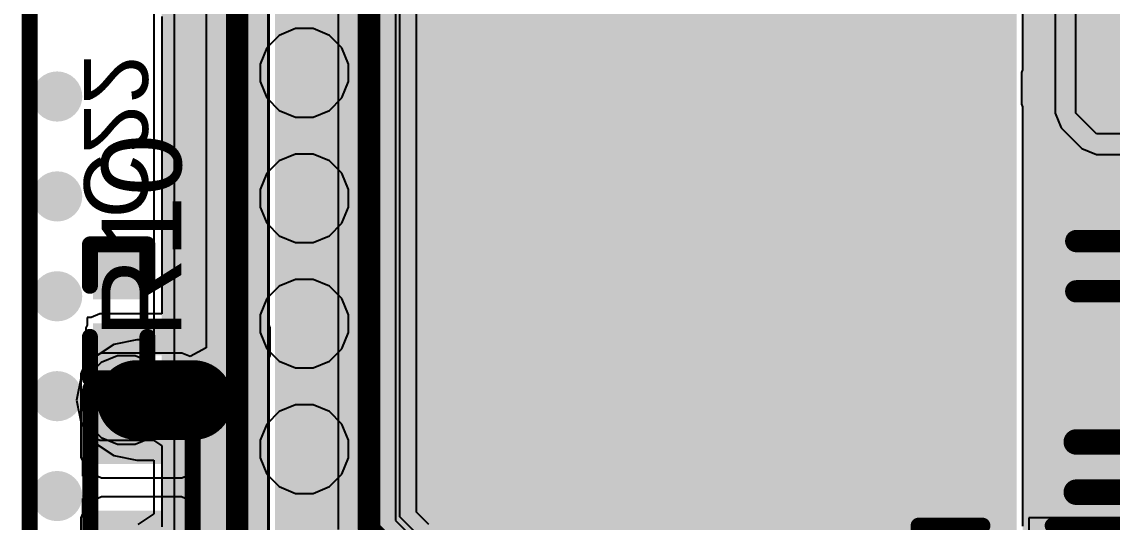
# Model space of a CAD drawing. Header units: millimetres. Extents: x -6 to 110, y 0 to 86.
# Drawn here: x -0.06 to 8.61, y 10.31 to 14.3 of the extents above; entities that cross this region are included whole.
import ezdxf

# ---------------------------------------------------------------- set-up
doc = ezdxf.new("R2010")
doc.units = ezdxf.units.MM
for name, color, linetype in [('BottomLayer', 5, 'Continuous'), ('BottomOverlay', 54, 'Continuous'), ('BottomPaste', 16, 'Continuous'), ('BottomSolder', 6, 'Continuous'), ('Mechanical2', 216, 'Continuous'), ('MidLayer1', 16, 'Continuous'), ('MidLayer2', 76, 'Continuous'), ('TopLayer', 1, 'Continuous'), ('TopOverlay', 2, 'Continuous'), ('TopPaste', 8, 'Continuous'), ('TopSolder', 216, 'Continuous'), ('ViaHoleLayer', 16, 'Continuous')]:
    doc.layers.add(name, color=color, linetype=linetype)
doc.styles.add('Arial', font='', dxfattribs={"height": 0.2})
doc.styles.get('Arial').set_extended_font_data('Arial')

# ---------------------------------------------------------------- blocks, each defined once
blk = doc.blocks.new('QFNWB_56__7_7__B_30')
at = {"layer": 'BottomLayer'}
for points in [[(-2.71, 3.1), (-2.71, 3.75), (-2.49, 3.75), (-2.49, 3.1)], [(-2.31, 3.1), (-2.31, 3.75), (-2.09, 3.75), (-2.09, 3.1)], [(-1.91, 3.1), (-1.91, 3.75), (-1.69, 3.75), (-1.69, 3.1)], [(-1.51, 3.1), (-1.51, 3.75), (-1.29, 3.75), (-1.29, 3.1)], [(-1.11, 3.1), (-1.11, 3.75), (-0.89, 3.75), (-0.89, 3.1)], [(-0.71, 3.1), (-0.71, 3.75), (-0.49, 3.75), (-0.49, 3.1)], [(-0.31, 3.1), (-0.31, 3.75), (-0.09, 3.75), (-0.09, 3.1)], [(0.09, 3.1), (0.09, 3.75), (0.31, 3.75), (0.31, 3.1)], [(0.49, 3.1), (0.49, 3.75), (0.71, 3.75), (0.71, 3.1)], [(0.89, 3.1), (0.89, 3.75), (1.11, 3.75), (1.11, 3.1)], [(1.29, 3.1), (1.29, 3.75), (1.51, 3.75), (1.51, 3.1)], [(1.69, 3.1), (1.69, 3.75), (1.91, 3.75), (1.91, 3.1)], [(2.09, 3.1), (2.09, 3.75), (2.31, 3.75), (2.31, 3.1)], [(2.49, 3.1), (2.49, 3.75), (2.71, 3.75), (2.71, 3.1)], [(2.85, 2.85), (2.85, -2.85), (-2.85, -2.85), (-2.85, 2.85)], [(-3.75, 2.71), (-3.1, 2.71), (-3.1, 2.49), (-3.75, 2.49)], [(3.1, 2.71), (3.75, 2.71), (3.75, 2.49), (3.1, 2.49)], [(-3.75, 2.31), (-3.1, 2.31), (-3.1, 2.09), (-3.75, 2.09)], [(3.1, 2.31), (3.75, 2.31), (3.75, 2.09), (3.1, 2.09)], [(-3.75, 1.91), (-3.1, 1.91), (-3.1, 1.69), (-3.75, 1.69)], [(3.1, 1.91), (3.75, 1.91), (3.75, 1.69), (3.1, 1.69)], [(-3.75, 1.51), (-3.1, 1.51), (-3.1, 1.29), (-3.75, 1.29)], [(3.1, 1.51), (3.75, 1.51), (3.75, 1.29), (3.1, 1.29)], [(-3.75, 1.11), (-3.1, 1.11), (-3.1, 0.89), (-3.75, 0.89)], [(3.1, 1.11), (3.75, 1.11), (3.75, 0.89), (3.1, 0.89)], [(-3.75, 0.71), (-3.1, 0.71), (-3.1, 0.49), (-3.75, 0.49)], [(3.1, 0.71), (3.75, 0.71), (3.75, 0.49), (3.1, 0.49)], [(-3.75, 0.31), (-3.1, 0.31), (-3.1, 0.09), (-3.75, 0.09)], [(3.1, 0.31), (3.75, 0.31), (3.75, 0.09), (3.1, 0.09)], [(-3.75, -0.09), (-3.1, -0.09), (-3.1, -0.31), (-3.75, -0.31)], [(3.1, -0.09), (3.75, -0.09), (3.75, -0.31), (3.1, -0.31)], [(-3.75, -0.49), (-3.1, -0.49), (-3.1, -0.71), (-3.75, -0.71)], [(3.1, -0.49), (3.75, -0.49), (3.75, -0.71), (3.1, -0.71)], [(-3.75, -0.89), (-3.1, -0.89), (-3.1, -1.11), (-3.75, -1.11)], [(3.1, -0.89), (3.75, -0.89), (3.75, -1.11), (3.1, -1.11)], [(-3.75, -1.29), (-3.1, -1.29), (-3.1, -1.51), (-3.75, -1.51)], [(3.1, -1.29), (3.75, -1.29), (3.75, -1.51), (3.1, -1.51)], [(-3.75, -1.69), (-3.1, -1.69), (-3.1, -1.91), (-3.75, -1.91)], [(3.1, -1.69), (3.75, -1.69), (3.75, -1.91), (3.1, -1.91)], [(-3.75, -2.09), (-3.1, -2.09), (-3.1, -2.31), (-3.75, -2.31)], [(3.1, -2.09), (3.75, -2.09), (3.75, -2.31), (3.1, -2.31)], [(-3.75, -2.49), (-3.1, -2.49), (-3.1, -2.71), (-3.75, -2.71)], [(3.1, -2.49), (3.75, -2.49), (3.75, -2.71), (3.1, -2.71)], [(-2.49, -3.1), (-2.49, -3.75), (-2.71, -3.75), (-2.71, -3.1)], [(-2.09, -3.1), (-2.09, -3.75), (-2.31, -3.75), (-2.31, -3.1)], [(-1.69, -3.1), (-1.69, -3.75), (-1.91, -3.75), (-1.91, -3.1)], [(-1.29, -3.1), (-1.29, -3.75), (-1.51, -3.75), (-1.51, -3.1)], [(-0.89, -3.1), (-0.89, -3.75), (-1.11, -3.75), (-1.11, -3.1)], [(-0.49, -3.1), (-0.49, -3.75), (-0.71, -3.75), (-0.71, -3.1)], [(-0.09, -3.1), (-0.09, -3.75), (-0.31, -3.75), (-0.31, -3.1)], [(0.31, -3.1), (0.31, -3.75), (0.09, -3.75), (0.09, -3.1)], [(0.71, -3.1), (0.71, -3.75), (0.49, -3.75), (0.49, -3.1)], [(1.11, -3.1), (1.11, -3.75), (0.89, -3.75), (0.89, -3.1)], [(1.51, -3.1), (1.51, -3.75), (1.29, -3.75), (1.29, -3.1)], [(1.91, -3.1), (1.91, -3.75), (1.69, -3.75), (1.69, -3.1)], [(2.31, -3.1), (2.31, -3.75), (2.09, -3.75), (2.09, -3.1)], [(2.71, -3.1), (2.71, -3.75), (2.49, -3.75), (2.49, -3.1)]]:
    blk.add_hatch(color=5, dxfattribs=at).paths.add_polyline_path(points)
at = {"layer": 'BottomPaste'}
for points in [[(-2.71, 3.1), (-2.71, 3.75), (-2.49, 3.75), (-2.49, 3.1)], [(-2.31, 3.1), (-2.31, 3.75), (-2.09, 3.75), (-2.09, 3.1)], [(-1.91, 3.1), (-1.91, 3.75), (-1.69, 3.75), (-1.69, 3.1)], [(-1.51, 3.1), (-1.51, 3.75), (-1.29, 3.75), (-1.29, 3.1)], [(-1.11, 3.1), (-1.11, 3.75), (-0.89, 3.75), (-0.89, 3.1)], [(-0.71, 3.1), (-0.71, 3.75), (-0.49, 3.75), (-0.49, 3.1)], [(-0.31, 3.1), (-0.31, 3.75), (-0.09, 3.75), (-0.09, 3.1)], [(0.09, 3.1), (0.09, 3.75), (0.31, 3.75), (0.31, 3.1)], [(0.49, 3.1), (0.49, 3.75), (0.71, 3.75), (0.71, 3.1)], [(0.89, 3.1), (0.89, 3.75), (1.11, 3.75), (1.11, 3.1)], [(1.29, 3.1), (1.29, 3.75), (1.51, 3.75), (1.51, 3.1)], [(1.69, 3.1), (1.69, 3.75), (1.91, 3.75), (1.91, 3.1)], [(2.09, 3.1), (2.09, 3.75), (2.31, 3.75), (2.31, 3.1)], [(2.49, 3.1), (2.49, 3.75), (2.71, 3.75), (2.71, 3.1)], [(2.85, 2.85), (2.85, -2.85), (-2.85, -2.85), (-2.85, 2.85)], [(-3.75, 2.71), (-3.1, 2.71), (-3.1, 2.49), (-3.75, 2.49)], [(3.1, 2.71), (3.75, 2.71), (3.75, 2.49), (3.1, 2.49)], [(-3.75, 2.31), (-3.1, 2.31), (-3.1, 2.09), (-3.75, 2.09)], [(3.1, 2.31), (3.75, 2.31), (3.75, 2.09), (3.1, 2.09)], [(-3.75, 1.91), (-3.1, 1.91), (-3.1, 1.69), (-3.75, 1.69)], [(3.1, 1.91), (3.75, 1.91), (3.75, 1.69), (3.1, 1.69)], [(-3.75, 1.51), (-3.1, 1.51), (-3.1, 1.29), (-3.75, 1.29)], [(3.1, 1.51), (3.75, 1.51), (3.75, 1.29), (3.1, 1.29)], [(-3.75, 1.11), (-3.1, 1.11), (-3.1, 0.89), (-3.75, 0.89)], [(3.1, 1.11), (3.75, 1.11), (3.75, 0.89), (3.1, 0.89)], [(-3.75, 0.71), (-3.1, 0.71), (-3.1, 0.49), (-3.75, 0.49)], [(3.1, 0.71), (3.75, 0.71), (3.75, 0.49), (3.1, 0.49)], [(-3.75, 0.31), (-3.1, 0.31), (-3.1, 0.09), (-3.75, 0.09)], [(3.1, 0.31), (3.75, 0.31), (3.75, 0.09), (3.1, 0.09)], [(-3.75, -0.09), (-3.1, -0.09), (-3.1, -0.31), (-3.75, -0.31)], [(3.1, -0.09), (3.75, -0.09), (3.75, -0.31), (3.1, -0.31)], [(-3.75, -0.49), (-3.1, -0.49), (-3.1, -0.71), (-3.75, -0.71)], [(3.1, -0.49), (3.75, -0.49), (3.75, -0.71), (3.1, -0.71)], [(-3.75, -0.89), (-3.1, -0.89), (-3.1, -1.11), (-3.75, -1.11)], [(3.1, -0.89), (3.75, -0.89), (3.75, -1.11), (3.1, -1.11)], [(-3.75, -1.29), (-3.1, -1.29), (-3.1, -1.51), (-3.75, -1.51)], [(3.1, -1.29), (3.75, -1.29), (3.75, -1.51), (3.1, -1.51)], [(-3.75, -1.69), (-3.1, -1.69), (-3.1, -1.91), (-3.75, -1.91)], [(3.1, -1.69), (3.75, -1.69), (3.75, -1.91), (3.1, -1.91)], [(-3.75, -2.09), (-3.1, -2.09), (-3.1, -2.31), (-3.75, -2.31)], [(3.1, -2.09), (3.75, -2.09), (3.75, -2.31), (3.1, -2.31)], [(-3.75, -2.49), (-3.1, -2.49), (-3.1, -2.71), (-3.75, -2.71)], [(3.1, -2.49), (3.75, -2.49), (3.75, -2.71), (3.1, -2.71)], [(-2.49, -3.1), (-2.49, -3.75), (-2.71, -3.75), (-2.71, -3.1)], [(-2.09, -3.1), (-2.09, -3.75), (-2.31, -3.75), (-2.31, -3.1)], [(-1.69, -3.1), (-1.69, -3.75), (-1.91, -3.75), (-1.91, -3.1)], [(-1.29, -3.1), (-1.29, -3.75), (-1.51, -3.75), (-1.51, -3.1)], [(-0.89, -3.1), (-0.89, -3.75), (-1.11, -3.75), (-1.11, -3.1)], [(-0.49, -3.1), (-0.49, -3.75), (-0.71, -3.75), (-0.71, -3.1)], [(-0.09, -3.1), (-0.09, -3.75), (-0.31, -3.75), (-0.31, -3.1)], [(0.31, -3.1), (0.31, -3.75), (0.09, -3.75), (0.09, -3.1)], [(0.71, -3.1), (0.71, -3.75), (0.49, -3.75), (0.49, -3.1)], [(1.11, -3.1), (1.11, -3.75), (0.89, -3.75), (0.89, -3.1)], [(1.51, -3.1), (1.51, -3.75), (1.29, -3.75), (1.29, -3.1)], [(1.91, -3.1), (1.91, -3.75), (1.69, -3.75), (1.69, -3.1)], [(2.31, -3.1), (2.31, -3.75), (2.09, -3.75), (2.09, -3.1)], [(2.71, -3.1), (2.71, -3.75), (2.49, -3.75), (2.49, -3.1)]]:
    blk.add_hatch(color=16, dxfattribs=at).paths.add_polyline_path(points)
at = {"layer": 'BottomSolder'}
for points in [[(-2.8116, 2.9984), (-2.8116, 3.8516), (-2.3884, 3.8516), (-2.3884, 2.9984)], [(-2.4116, 2.9984), (-2.4116, 3.8516), (-1.9884, 3.8516), (-1.9884, 2.9984)], [(-2.0116, 2.9984), (-2.0116, 3.8516), (-1.5884, 3.8516), (-1.5884, 2.9984)], [(-1.6116, 2.9984), (-1.6116, 3.8516), (-1.1884, 3.8516), (-1.1884, 2.9984)], [(-1.2116, 2.9984), (-1.2116, 3.8516), (-0.7884, 3.8516), (-0.7884, 2.9984)], [(-0.8116, 2.9984), (-0.8116, 3.8516), (-0.3884, 3.8516), (-0.3884, 2.9984)], [(-0.4116, 2.9984), (-0.4116, 3.8516), (0.0116, 3.8516), (0.0116, 2.9984)], [(-0.0116, 2.9984), (-0.0116, 3.8516), (0.4116, 3.8516), (0.4116, 2.9984)], [(0.3884, 2.9984), (0.3884, 3.8516), (0.8116, 3.8516), (0.8116, 2.9984)], [(0.7884, 2.9984), (0.7884, 3.8516), (1.2116, 3.8516), (1.2116, 2.9984)], [(1.1884, 2.9984), (1.1884, 3.8516), (1.6116, 3.8516), (1.6116, 2.9984)], [(1.5884, 2.9984), (1.5884, 3.8516), (2.0116, 3.8516), (2.0116, 2.9984)], [(1.9884, 2.9984), (1.9884, 3.8516), (2.4116, 3.8516), (2.4116, 2.9984)], [(2.3884, 2.9984), (2.3884, 3.8516), (2.8116, 3.8516), (2.8116, 2.9984)], [(2.9516, 2.9516), (2.9516, -2.9516), (-2.9516, -2.9516), (-2.9516, 2.9516)], [(-3.8516, 2.8116), (-2.9984, 2.8116), (-2.9984, 2.3884), (-3.8516, 2.3884)], [(2.9984, 2.8116), (3.8516, 2.8116), (3.8516, 2.3884), (2.9984, 2.3884)], [(-3.8516, 2.4116), (-2.9984, 2.4116), (-2.9984, 1.9884), (-3.8516, 1.9884)], [(2.9984, 2.4116), (3.8516, 2.4116), (3.8516, 1.9884), (2.9984, 1.9884)], [(-3.8516, 2.0116), (-2.9984, 2.0116), (-2.9984, 1.5884), (-3.8516, 1.5884)], [(2.9984, 2.0116), (3.8516, 2.0116), (3.8516, 1.5884), (2.9984, 1.5884)], [(-3.8516, 1.6116), (-2.9984, 1.6116), (-2.9984, 1.1884), (-3.8516, 1.1884)], [(2.9984, 1.6116), (3.8516, 1.6116), (3.8516, 1.1884), (2.9984, 1.1884)], [(-3.8516, 1.2116), (-2.9984, 1.2116), (-2.9984, 0.7884), (-3.8516, 0.7884)], [(2.9984, 1.2116), (3.8516, 1.2116), (3.8516, 0.7884), (2.9984, 0.7884)], [(-3.8516, 0.8116), (-2.9984, 0.8116), (-2.9984, 0.3884), (-3.8516, 0.3884)], [(2.9984, 0.8116), (3.8516, 0.8116), (3.8516, 0.3884), (2.9984, 0.3884)], [(-3.8516, 0.4116), (-2.9984, 0.4116), (-2.9984, -0.0116), (-3.8516, -0.0116)], [(2.9984, 0.4116), (3.8516, 0.4116), (3.8516, -0.0116), (2.9984, -0.0116)], [(-3.8516, 0.0116), (-2.9984, 0.0116), (-2.9984, -0.4116), (-3.8516, -0.4116)], [(2.9984, 0.0116), (3.8516, 0.0116), (3.8516, -0.4116), (2.9984, -0.4116)], [(-3.8516, -0.3884), (-2.9984, -0.3884), (-2.9984, -0.8116), (-3.8516, -0.8116)], [(2.9984, -0.3884), (3.8516, -0.3884), (3.8516, -0.8116), (2.9984, -0.8116)], [(-3.8516, -0.7884), (-2.9984, -0.7884), (-2.9984, -1.2116), (-3.8516, -1.2116)], [(2.9984, -0.7884), (3.8516, -0.7884), (3.8516, -1.2116), (2.9984, -1.2116)], [(-3.8516, -1.1884), (-2.9984, -1.1884), (-2.9984, -1.6116), (-3.8516, -1.6116)], [(2.9984, -1.1884), (3.8516, -1.1884), (3.8516, -1.6116), (2.9984, -1.6116)], [(-3.8516, -1.5884), (-2.9984, -1.5884), (-2.9984, -2.0116), (-3.8516, -2.0116)], [(2.9984, -1.5884), (3.8516, -1.5884), (3.8516, -2.0116), (2.9984, -2.0116)], [(-3.8516, -1.9884), (-2.9984, -1.9884), (-2.9984, -2.4116), (-3.8516, -2.4116)], [(2.9984, -1.9884), (3.8516, -1.9884), (3.8516, -2.4116), (2.9984, -2.4116)], [(-3.8516, -2.3884), (-2.9984, -2.3884), (-2.9984, -2.8116), (-3.8516, -2.8116)], [(2.9984, -2.3884), (3.8516, -2.3884), (3.8516, -2.8116), (2.9984, -2.8116)], [(-2.3884, -2.9984), (-2.3884, -3.8516), (-2.8116, -3.8516), (-2.8116, -2.9984)], [(-1.9884, -2.9984), (-1.9884, -3.8516), (-2.4116, -3.8516), (-2.4116, -2.9984)], [(-1.5884, -2.9984), (-1.5884, -3.8516), (-2.0116, -3.8516), (-2.0116, -2.9984)], [(-1.1884, -2.9984), (-1.1884, -3.8516), (-1.6116, -3.8516), (-1.6116, -2.9984)], [(-0.7884, -2.9984), (-0.7884, -3.8516), (-1.2116, -3.8516), (-1.2116, -2.9984)], [(-0.3884, -2.9984), (-0.3884, -3.8516), (-0.8116, -3.8516), (-0.8116, -2.9984)], [(0.0116, -2.9984), (0.0116, -3.8516), (-0.4116, -3.8516), (-0.4116, -2.9984)], [(0.4116, -2.9984), (0.4116, -3.8516), (-0.0116, -3.8516), (-0.0116, -2.9984)], [(0.8116, -2.9984), (0.8116, -3.8516), (0.3884, -3.8516), (0.3884, -2.9984)], [(1.2116, -2.9984), (1.2116, -3.8516), (0.7884, -3.8516), (0.7884, -2.9984)], [(1.6116, -2.9984), (1.6116, -3.8516), (1.1884, -3.8516), (1.1884, -2.9984)], [(2.0116, -2.9984), (2.0116, -3.8516), (1.5884, -3.8516), (1.5884, -2.9984)], [(2.4116, -2.9984), (2.4116, -3.8516), (1.9884, -3.8516), (1.9884, -2.9984)], [(2.8116, -2.9984), (2.8116, -3.8516), (2.3884, -3.8516), (2.3884, -2.9984)]]:
    blk.add_hatch(color=6, dxfattribs=at).paths.add_polyline_path(points)
at = {"layer": 'BottomOverlay', "const_width": 0.127}
for points in [[(-3.556, 3.556), (-3.556, 2.9464)], [(-3.556, 3.556), (-2.921, 3.556)], [(2.921, 3.556), (3.556, 3.556)], [(3.556, 3.556), (3.556, 2.9464)], [(-3.556, -2.9464), (-3.556, -3.556)], [(3.556, -2.9464), (3.556, -3.556)], [(-3.556, -3.556), (-2.921, -3.556)], [(2.921, -3.556), (3.556, -3.556)]]:
    blk.add_lwpolyline(points, dxfattribs=at)
at = {"layer": 'BottomOverlay', "const_width": 0.0635}
for points in [[(-3.5877, 3.556, 1), (-3.5242, 3.556, 1)], [(-3.5877, 3.556, 1), (-3.5242, 3.556, 1)], [(-2.9527, 3.556, 1), (-2.8893, 3.556, 1)], [(2.8893, 3.556, 1), (2.9527, 3.556, 1)], [(3.5242, 3.556, 1), (3.5877, 3.556, 1)], [(3.5242, 3.556, 1), (3.5877, 3.556, 1)], [(-3.5877, 2.9464, 1), (-3.5242, 2.9464, 1)], [(3.5242, 2.9464, 1), (3.5877, 2.9464, 1)], [(-3.5877, -2.9464, 1), (-3.5242, -2.9464, 1)], [(3.5242, -2.9464, 1), (3.5877, -2.9464, 1)], [(-3.5877, -3.556, 1), (-3.5242, -3.556, 1)], [(-3.5877, -3.556, 1), (-3.5242, -3.556, 1)], [(-2.9527, -3.556, 1), (-2.8893, -3.556, 1)], [(2.8893, -3.556, 1), (2.9527, -3.556, 1)], [(3.5242, -3.556, 1), (3.5877, -3.556, 1)], [(3.5242, -3.556, 1), (3.5877, -3.556, 1)]]:
    blk.add_lwpolyline(points, format="xyb", close=True, dxfattribs=at)
blk = doc.blocks.new('C___0402_33')
at = {"layer": 'TopLayer'}
for points in [[(-0.6985, -0.3175), (-0.6985, 0.3175), (-0.2413, 0.3175), (-0.2413, -0.3175)], [(0.2413, -0.3175), (0.2413, 0.3175), (0.6985, 0.3175), (0.6985, -0.3175)]]:
    blk.add_hatch(color=1, dxfattribs=at).paths.add_polyline_path(points)
at = {"layer": 'TopPaste'}
for points in [[(-0.6985, -0.3175), (-0.6985, 0.3175), (-0.2413, 0.3175), (-0.2413, -0.3175)], [(0.2413, -0.3175), (0.2413, 0.3175), (0.6985, 0.3175), (0.6985, -0.3175)]]:
    blk.add_hatch(color=8, dxfattribs=at).paths.add_polyline_path(points)
at = {"layer": 'TopSolder'}
for points in [[(-0.7585, -0.3775), (-0.7585, 0.3775), (-0.1813, 0.3775), (-0.1813, -0.3775)], [(0.1813, -0.3775), (0.1813, 0.3775), (0.7585, 0.3775), (0.7585, -0.3775)]]:
    blk.add_hatch(color=216, dxfattribs=at).paths.add_polyline_path(points)
at = {"layer": 'TopOverlay', "const_width": 0.127}
for points in [[(-0.7874, -0.4064), (-0.7874, 0.4064)], [(-0.7874, 0.4064), (-0.2794, 0.4064)], [(0.2794, 0.4064), (0.7874, 0.4064)], [(0.7874, -0.4064), (0.7874, 0.4064)], [(-0.7874, -0.4064), (-0.2794, -0.4064)], [(0.2794, -0.4064), (0.7874, -0.4064)]]:
    blk.add_lwpolyline(points, dxfattribs=at)
at = {"layer": 'TopOverlay', "const_width": 0.0635}
for points in [[(-0.8191, 0.4064, 1), (-0.7556, 0.4064, 1)], [(-0.8191, 0.4064, 1), (-0.7556, 0.4064, 1)], [(-0.3111, 0.4064, 1), (-0.2477, 0.4064, 1)], [(0.2477, 0.4064, 1), (0.3111, 0.4064, 1)], [(0.7556, 0.4064, 1), (0.8191, 0.4064, 1)], [(0.7556, 0.4064, 1), (0.8191, 0.4064, 1)], [(-0.8191, -0.4064, 1), (-0.7556, -0.4064, 1)], [(-0.8191, -0.4064, 1), (-0.7556, -0.4064, 1)], [(-0.3111, -0.4064, 1), (-0.2477, -0.4064, 1)], [(0.2477, -0.4064, 1), (0.3111, -0.4064, 1)], [(0.7556, -0.4064, 1), (0.8191, -0.4064, 1)], [(0.7556, -0.4064, 1), (0.8191, -0.4064, 1)]]:
    blk.add_lwpolyline(points, format="xyb", close=True, dxfattribs=at)
blk = doc.blocks.new('R___0402_46')
at = {"layer": 'TopLayer'}
for points in [[(-0.6985, -0.3175), (-0.6985, 0.3175), (-0.2413, 0.3175), (-0.2413, -0.3175)], [(0.2413, -0.3175), (0.2413, 0.3175), (0.6985, 0.3175), (0.6985, -0.3175)]]:
    blk.add_hatch(color=1, dxfattribs=at).paths.add_polyline_path(points)
at = {"layer": 'TopPaste'}
for points in [[(-0.6985, -0.3175), (-0.6985, 0.3175), (-0.2413, 0.3175), (-0.2413, -0.3175)], [(0.2413, -0.3175), (0.2413, 0.3175), (0.6985, 0.3175), (0.6985, -0.3175)]]:
    blk.add_hatch(color=8, dxfattribs=at).paths.add_polyline_path(points)
at = {"layer": 'TopSolder'}
for points in [[(-0.7535, -0.3725), (-0.7535, 0.3725), (-0.1863, 0.3725), (-0.1863, -0.3725)], [(0.1863, -0.3725), (0.1863, 0.3725), (0.7535, 0.3725), (0.7535, -0.3725)]]:
    blk.add_hatch(color=216, dxfattribs=at).paths.add_polyline_path(points)
at = {"layer": 'TopOverlay'}
for points, const_width in [([(0.7874, 0.4064), (-0.7874, 0.4064)], 0.127), ([(-0.7874, -0.4064), (-0.7874, 0.4064)], 0.127), ([(0.7874, -0.4064), (0.7874, 0.4064)], 0.127), ([(0.7874, -0.4064), (-0.7874, -0.4064)], 0.127), ([(0.8128, -0.4318), (-0.8128, -0.4318)], 0.00323)]:
    blk.add_lwpolyline(points, dxfattribs=dict(at, const_width=const_width))
for points, const_width in [([(-0.8191, 0.4064, 1), (-0.7556, 0.4064, 1)], 0.0635), ([(-0.8191, 0.4064, 1), (-0.7556, 0.4064, 1)], 0.0635), ([(0.7556, 0.4064, 1), (0.8191, 0.4064, 1)], 0.0635), ([(0.7556, 0.4064, 1), (0.8191, 0.4064, 1)], 0.0635), ([(-0.8191, -0.4064, 1), (-0.7556, -0.4064, 1)], 0.0635), ([(-0.8191, -0.4064, 1), (-0.7556, -0.4064, 1)], 0.0635), ([(0.7556, -0.4064, 1), (0.8191, -0.4064, 1)], 0.0635), ([(0.7556, -0.4064, 1), (0.8191, -0.4064, 1)], 0.0635), ([(-0.8136, -0.4318, 1), (-0.812, -0.4318, 1)], 0.00161), ([(0.812, -0.4318, 1), (0.8136, -0.4318, 1)], 0.00161)]:
    blk.add_lwpolyline(points, format="xyb", close=True, dxfattribs=dict(at, const_width=const_width))
blk = doc.blocks.new('CAP_0201_B_61')
at = {"layer": 'BottomLayer'}
for points in [[(-0.45, 0.15), (-0.15, 0.15), (-0.15, -0.15), (-0.45, -0.15)], [(0.15, 0.15), (0.45, 0.15), (0.45, -0.15), (0.15, -0.15)]]:
    blk.add_hatch(color=5, dxfattribs=at).paths.add_polyline_path(points)
at = {"layer": 'BottomPaste'}
for points in [[(-0.45, 0.15), (-0.15, 0.15), (-0.15, -0.15), (-0.45, -0.15)], [(0.15, 0.15), (0.45, 0.15), (0.45, -0.15), (0.15, -0.15)]]:
    blk.add_hatch(color=16, dxfattribs=at).paths.add_polyline_path(points)
at = {"layer": 'BottomSolder'}
for points in [[(-0.505, 0.205), (-0.095, 0.205), (-0.095, -0.205), (-0.505, -0.205)], [(0.095, 0.205), (0.505, 0.205), (0.505, -0.205), (0.095, -0.205)]]:
    blk.add_hatch(color=6, dxfattribs=at).paths.add_polyline_path(points)
at = {"layer": 'BottomOverlay', "const_width": 0.127}
for points in [[(-0.2032, 0.2286), (-0.5334, 0.2286)], [(-0.5334, -0.2286), (-0.5334, 0.2286)], [(0.5334, 0.2286), (0.2032, 0.2286)], [(0.5334, -0.2286), (0.5334, 0.2286)], [(-0.2032, -0.2286), (-0.5334, -0.2286)], [(0.5334, -0.2286), (0.2032, -0.2286)]]:
    blk.add_lwpolyline(points, dxfattribs=at)
at = {"layer": 'BottomOverlay', "const_width": 0.0635}
for points in [[(-0.5651, 0.2286, 1), (-0.5016, 0.2286, 1)], [(-0.5651, 0.2286, 1), (-0.5016, 0.2286, 1)], [(-0.2349, 0.2286, 1), (-0.1714, 0.2286, 1)], [(0.1714, 0.2286, 1), (0.2349, 0.2286, 1)], [(0.5016, 0.2286, 1), (0.5651, 0.2286, 1)], [(0.5016, 0.2286, 1), (0.5651, 0.2286, 1)], [(-0.5651, -0.2286, 1), (-0.5016, -0.2286, 1)], [(-0.5651, -0.2286, 1), (-0.5016, -0.2286, 1)], [(-0.2349, -0.2286, 1), (-0.1714, -0.2286, 1)], [(0.1714, -0.2286, 1), (0.2349, -0.2286, 1)], [(0.5016, -0.2286, 1), (0.5651, -0.2286, 1)], [(0.5016, -0.2286, 1), (0.5651, -0.2286, 1)]]:
    blk.add_lwpolyline(points, format="xyb", close=True, dxfattribs=at)

msp = doc.modelspace()

# ---------------------------------------------------------------- hatches: boundary and pattern name
at = {"layer": 'BottomLayer'}
h = msp.add_hatch(color=5, dxfattribs=at)
edge = h.paths.add_edge_path()
edge.add_arc((2.1844, 13.8938), 0.2, 0, 360)
h = msp.add_hatch(color=5, dxfattribs=at)
edge = h.paths.add_edge_path()
edge.add_arc((3.422, 13.8938), 0.2, 0, 360)
h = msp.add_hatch(color=5, dxfattribs=at)
edge = h.paths.add_edge_path()
edge.add_arc((4.4312, 13.8938), 0.2, 0, 360)
h = msp.add_hatch(color=5, dxfattribs=at)
edge = h.paths.add_edge_path()
edge.add_arc((5.4404, 13.8938), 0.2, 0, 360)
h = msp.add_hatch(color=5, dxfattribs=at)
edge = h.paths.add_edge_path()
edge.add_arc((6.4496, 13.8938), 0.2, 0, 360)
h = msp.add_hatch(color=5, dxfattribs=at)
edge = h.paths.add_edge_path()
edge.add_arc((0.2177, 13.7052), 0.2, 0, 360)
for points in [[(8.0022, 13.6436), (8.8732, 13.6436), (8.8732, 13.8976), (8.0022, 13.8976)], [(0.5572, 11.0772), (0.9857, 11.0772), (0.9857, 11.8636), (0.5572, 11.8636)], [(0.5572, 11.6436), (1.8022, 11.6436), (1.8022, 11.8636), (0.5572, 11.8636)]]:
    msp.add_hatch(color=5, dxfattribs=at).paths.add_polyline_path(points)
h = msp.add_hatch(color=5, dxfattribs=at)
edge = h.paths.add_edge_path()
edge.add_arc((0.2177, 12.9095), 0.2, 0, 360)
h = msp.add_hatch(color=5, dxfattribs=at)
edge = h.paths.add_edge_path()
edge.add_arc((2.1844, 12.8947), 0.2, 0, 360)
h = msp.add_hatch(color=5, dxfattribs=at)
edge = h.paths.add_edge_path()
edge.add_arc((3.422, 12.8947), 0.2, 0, 360)
h = msp.add_hatch(color=5, dxfattribs=at)
edge = h.paths.add_edge_path()
edge.add_arc((4.4312, 12.8947), 0.2, 0, 360)
h = msp.add_hatch(color=5, dxfattribs=at)
edge = h.paths.add_edge_path()
edge.add_arc((5.4404, 12.8947), 0.2, 0, 360)
h = msp.add_hatch(color=5, dxfattribs=at)
edge = h.paths.add_edge_path()
edge.add_arc((6.4496, 12.8947), 0.2, 0, 360)
h = msp.add_hatch(color=5, dxfattribs=at)
edge = h.paths.add_edge_path()
edge.add_arc((0.2177, 12.1139), 0.2, 0, 360)
h = msp.add_hatch(color=5, dxfattribs=at)
edge = h.paths.add_edge_path()
edge.add_arc((2.1844, 11.8957), 0.2, 0, 360)
h = msp.add_hatch(color=5, dxfattribs=at)
edge = h.paths.add_edge_path()
edge.add_arc((3.422, 11.8957), 0.2, 0, 360)
h = msp.add_hatch(color=5, dxfattribs=at)
edge = h.paths.add_edge_path()
edge.add_arc((4.4312, 11.8957), 0.2, 0, 360)
h = msp.add_hatch(color=5, dxfattribs=at)
edge = h.paths.add_edge_path()
edge.add_arc((5.4404, 11.8957), 0.2, 0, 360)
h = msp.add_hatch(color=5, dxfattribs=at)
edge = h.paths.add_edge_path()
edge.add_arc((6.4496, 11.8957), 0.2, 0, 360)
h = msp.add_hatch(color=5, dxfattribs=at)
edge = h.paths.add_edge_path()
edge.add_arc((0.2177, 11.3183), 0.2, 0, 360)
h = msp.add_hatch(color=5, dxfattribs=at)
edge = h.paths.add_edge_path()
edge.add_arc((0.7687, 11.2872), 0.2, 0, 360)
h = msp.add_hatch(color=5, dxfattribs=at)
edge = h.paths.add_edge_path()
edge.add_arc((2.1844, 10.8966), 0.2, 0, 360)
h = msp.add_hatch(color=5, dxfattribs=at)
edge = h.paths.add_edge_path()
edge.add_arc((3.422, 10.8966), 0.2, 0, 360)
h = msp.add_hatch(color=5, dxfattribs=at)
edge = h.paths.add_edge_path()
edge.add_arc((4.4312, 10.8966), 0.2, 0, 360)
h = msp.add_hatch(color=5, dxfattribs=at)
edge = h.paths.add_edge_path()
edge.add_arc((5.4404, 10.8966), 0.2, 0, 360)
h = msp.add_hatch(color=5, dxfattribs=at)
edge = h.paths.add_edge_path()
edge.add_arc((6.4496, 10.8966), 0.2, 0, 360)
h = msp.add_hatch(color=5, dxfattribs=at)
edge = h.paths.add_edge_path()
edge.add_arc((0.2177, 10.5227), 0.2, 0, 360)
at = {"layer": 'MidLayer1'}
h = msp.add_hatch(color=16, dxfattribs=at)
edge = h.paths.add_edge_path()
edge.add_arc((2.1844, 13.8938), 0.2, 0, 360)
h = msp.add_hatch(color=16, dxfattribs=at)
edge = h.paths.add_edge_path()
edge.add_arc((3.422, 13.8938), 0.2, 0, 360)
h = msp.add_hatch(color=16, dxfattribs=at)
edge = h.paths.add_edge_path()
edge.add_arc((4.4312, 13.8938), 0.2, 0, 360)
h = msp.add_hatch(color=16, dxfattribs=at)
edge = h.paths.add_edge_path()
edge.add_arc((5.4404, 13.8938), 0.2, 0, 360)
h = msp.add_hatch(color=16, dxfattribs=at)
edge = h.paths.add_edge_path()
edge.add_arc((6.4496, 13.8938), 0.2, 0, 360)
h = msp.add_hatch(color=16, dxfattribs=at)
edge = h.paths.add_edge_path()
edge.add_arc((0.2177, 13.7052), 0.2, 0, 360)
h = msp.add_hatch(color=16, dxfattribs=at)
edge = h.paths.add_edge_path()
edge.add_arc((0.2177, 12.9095), 0.2, 0, 360)
h = msp.add_hatch(color=16, dxfattribs=at)
edge = h.paths.add_edge_path()
edge.add_arc((2.1844, 12.8947), 0.2, 0, 360)
h = msp.add_hatch(color=16, dxfattribs=at)
edge = h.paths.add_edge_path()
edge.add_arc((3.422, 12.8947), 0.2, 0, 360)
h = msp.add_hatch(color=16, dxfattribs=at)
edge = h.paths.add_edge_path()
edge.add_arc((4.4312, 12.8947), 0.2, 0, 360)
h = msp.add_hatch(color=16, dxfattribs=at)
edge = h.paths.add_edge_path()
edge.add_arc((5.4404, 12.8947), 0.2, 0, 360)
h = msp.add_hatch(color=16, dxfattribs=at)
edge = h.paths.add_edge_path()
edge.add_arc((6.4496, 12.8947), 0.2, 0, 360)
h = msp.add_hatch(color=16, dxfattribs=at)
edge = h.paths.add_edge_path()
edge.add_arc((0.2177, 12.1139), 0.2, 0, 360)
h = msp.add_hatch(color=16, dxfattribs=at)
edge = h.paths.add_edge_path()
edge.add_arc((2.1844, 11.8957), 0.2, 0, 360)
h = msp.add_hatch(color=16, dxfattribs=at)
edge = h.paths.add_edge_path()
edge.add_arc((3.422, 11.8957), 0.2, 0, 360)
h = msp.add_hatch(color=16, dxfattribs=at)
edge = h.paths.add_edge_path()
edge.add_arc((4.4312, 11.8957), 0.2, 0, 360)
h = msp.add_hatch(color=16, dxfattribs=at)
edge = h.paths.add_edge_path()
edge.add_arc((5.4404, 11.8957), 0.2, 0, 360)
h = msp.add_hatch(color=16, dxfattribs=at)
edge = h.paths.add_edge_path()
edge.add_arc((6.4496, 11.8957), 0.2, 0, 360)
h = msp.add_hatch(color=16, dxfattribs=at)
edge = h.paths.add_edge_path()
edge.add_arc((0.2177, 11.3183), 0.2, 0, 360)
h = msp.add_hatch(color=16, dxfattribs=at)
edge = h.paths.add_edge_path()
edge.add_arc((0.7687, 11.2872), 0.2, 0, 360)
h = msp.add_hatch(color=16, dxfattribs=at)
edge = h.paths.add_edge_path()
edge.add_arc((2.1844, 10.8966), 0.2, 0, 360)
h = msp.add_hatch(color=16, dxfattribs=at)
edge = h.paths.add_edge_path()
edge.add_arc((3.422, 10.8966), 0.2, 0, 360)
h = msp.add_hatch(color=16, dxfattribs=at)
edge = h.paths.add_edge_path()
edge.add_arc((4.4312, 10.8966), 0.2, 0, 360)
h = msp.add_hatch(color=16, dxfattribs=at)
edge = h.paths.add_edge_path()
edge.add_arc((5.4404, 10.8966), 0.2, 0, 360)
h = msp.add_hatch(color=16, dxfattribs=at)
edge = h.paths.add_edge_path()
edge.add_arc((6.4496, 10.8966), 0.2, 0, 360)
h = msp.add_hatch(color=16, dxfattribs=at)
edge = h.paths.add_edge_path()
edge.add_arc((0.2177, 10.5227), 0.2, 0, 360)
at = {"layer": 'MidLayer2'}
h = msp.add_hatch(color=76, dxfattribs=at)
edge = h.paths.add_edge_path()
edge.add_arc((2.1844, 13.8938), 0.2, 0, 360)
h = msp.add_hatch(color=76, dxfattribs=at)
edge = h.paths.add_edge_path()
edge.add_arc((3.422, 13.8938), 0.2, 0, 360)
h = msp.add_hatch(color=76, dxfattribs=at)
edge = h.paths.add_edge_path()
edge.add_arc((4.4312, 13.8938), 0.2, 0, 360)
h = msp.add_hatch(color=76, dxfattribs=at)
edge = h.paths.add_edge_path()
edge.add_arc((5.4404, 13.8938), 0.2, 0, 360)
h = msp.add_hatch(color=76, dxfattribs=at)
edge = h.paths.add_edge_path()
edge.add_arc((6.4496, 13.8938), 0.2, 0, 360)
h = msp.add_hatch(color=76, dxfattribs=at)
edge = h.paths.add_edge_path()
edge.add_arc((0.2177, 13.7052), 0.2, 0, 360)
h = msp.add_hatch(color=76, dxfattribs=at)
edge = h.paths.add_edge_path()
edge.add_arc((0.2177, 12.9095), 0.2, 0, 360)
h = msp.add_hatch(color=76, dxfattribs=at)
edge = h.paths.add_edge_path()
edge.add_arc((2.1844, 12.8947), 0.2, 0, 360)
h = msp.add_hatch(color=76, dxfattribs=at)
edge = h.paths.add_edge_path()
edge.add_arc((3.422, 12.8947), 0.2, 0, 360)
h = msp.add_hatch(color=76, dxfattribs=at)
edge = h.paths.add_edge_path()
edge.add_arc((4.4312, 12.8947), 0.2, 0, 360)
h = msp.add_hatch(color=76, dxfattribs=at)
edge = h.paths.add_edge_path()
edge.add_arc((5.4404, 12.8947), 0.2, 0, 360)
h = msp.add_hatch(color=76, dxfattribs=at)
edge = h.paths.add_edge_path()
edge.add_arc((6.4496, 12.8947), 0.2, 0, 360)
h = msp.add_hatch(color=76, dxfattribs=at)
edge = h.paths.add_edge_path()
edge.add_arc((0.2177, 12.1139), 0.2, 0, 360)
h = msp.add_hatch(color=76, dxfattribs=at)
edge = h.paths.add_edge_path()
edge.add_arc((2.1844, 11.8957), 0.2, 0, 360)
h = msp.add_hatch(color=76, dxfattribs=at)
edge = h.paths.add_edge_path()
edge.add_arc((3.422, 11.8957), 0.2, 0, 360)
h = msp.add_hatch(color=76, dxfattribs=at)
edge = h.paths.add_edge_path()
edge.add_arc((4.4312, 11.8957), 0.2, 0, 360)
h = msp.add_hatch(color=76, dxfattribs=at)
edge = h.paths.add_edge_path()
edge.add_arc((5.4404, 11.8957), 0.2, 0, 360)
h = msp.add_hatch(color=76, dxfattribs=at)
edge = h.paths.add_edge_path()
edge.add_arc((6.4496, 11.8957), 0.2, 0, 360)
h = msp.add_hatch(color=76, dxfattribs=at)
edge = h.paths.add_edge_path()
edge.add_arc((0.2177, 11.3183), 0.2, 0, 360)
h = msp.add_hatch(color=76, dxfattribs=at)
edge = h.paths.add_edge_path()
edge.add_arc((0.7687, 11.2872), 0.2, 0, 360)
h = msp.add_hatch(color=76, dxfattribs=at)
edge = h.paths.add_edge_path()
edge.add_arc((2.1844, 10.8966), 0.2, 0, 360)
h = msp.add_hatch(color=76, dxfattribs=at)
edge = h.paths.add_edge_path()
edge.add_arc((3.422, 10.8966), 0.2, 0, 360)
h = msp.add_hatch(color=76, dxfattribs=at)
edge = h.paths.add_edge_path()
edge.add_arc((4.4312, 10.8966), 0.2, 0, 360)
h = msp.add_hatch(color=76, dxfattribs=at)
edge = h.paths.add_edge_path()
edge.add_arc((5.4404, 10.8966), 0.2, 0, 360)
h = msp.add_hatch(color=76, dxfattribs=at)
edge = h.paths.add_edge_path()
edge.add_arc((6.4496, 10.8966), 0.2, 0, 360)
h = msp.add_hatch(color=76, dxfattribs=at)
edge = h.paths.add_edge_path()
edge.add_arc((0.2177, 10.5227), 0.2, 0, 360)
at = {"layer": 'TopLayer'}
for points in [[(3.0226, 10.4902), (6.8326, 10.4902), (6.8326, 14.3002), (3.0226, 14.3002)], [(0.5715, 10.8331), (1.2109, 10.8331), (1.2109, 11.4962), (0.5715, 11.4962)], [(0.5715, 8.8786), (1.2065, 8.8786), (1.2065, 10.3505), (0.5715, 10.3505)]]:
    msp.add_hatch(color=1, dxfattribs=at).paths.add_polyline_path(points)
h = msp.add_hatch(color=1, dxfattribs=at)
edge = h.paths.add_edge_path()
edge.add_arc((2.1844, 13.8938), 0.2, 0, 360)
h = msp.add_hatch(color=1, dxfattribs=at)
edge = h.paths.add_edge_path()
edge.add_arc((3.422, 13.8938), 0.2, 0, 360)
h = msp.add_hatch(color=1, dxfattribs=at)
edge = h.paths.add_edge_path()
edge.add_arc((4.4312, 13.8938), 0.2, 0, 360)
h = msp.add_hatch(color=1, dxfattribs=at)
edge = h.paths.add_edge_path()
edge.add_arc((5.4404, 13.8938), 0.2, 0, 360)
h = msp.add_hatch(color=1, dxfattribs=at)
edge = h.paths.add_edge_path()
edge.add_arc((6.4496, 13.8938), 0.2, 0, 360)
h = msp.add_hatch(color=1, dxfattribs=at)
edge = h.paths.add_edge_path()
edge.add_arc((0.2177, 13.7052), 0.2, 0, 360)
h = msp.add_hatch(color=1, dxfattribs=at)
edge = h.paths.add_edge_path()
edge.add_arc((0.2177, 12.9095), 0.2, 0, 360)
h = msp.add_hatch(color=1, dxfattribs=at)
edge = h.paths.add_edge_path()
edge.add_arc((2.1844, 12.8947), 0.2, 0, 360)
h = msp.add_hatch(color=1, dxfattribs=at)
edge = h.paths.add_edge_path()
edge.add_arc((3.422, 12.8947), 0.2, 0, 360)
h = msp.add_hatch(color=1, dxfattribs=at)
edge = h.paths.add_edge_path()
edge.add_arc((4.4312, 12.8947), 0.2, 0, 360)
h = msp.add_hatch(color=1, dxfattribs=at)
edge = h.paths.add_edge_path()
edge.add_arc((5.4404, 12.8947), 0.2, 0, 360)
h = msp.add_hatch(color=1, dxfattribs=at)
edge = h.paths.add_edge_path()
edge.add_arc((6.4496, 12.8947), 0.2, 0, 360)
h = msp.add_hatch(color=1, dxfattribs=at)
edge = h.paths.add_edge_path()
edge.add_arc((0.2177, 12.1139), 0.2, 0, 360)
h = msp.add_hatch(color=1, dxfattribs=at)
edge = h.paths.add_edge_path()
edge.add_arc((2.1844, 11.8957), 0.2, 0, 360)
h = msp.add_hatch(color=1, dxfattribs=at)
edge = h.paths.add_edge_path()
edge.add_arc((3.422, 11.8957), 0.2, 0, 360)
h = msp.add_hatch(color=1, dxfattribs=at)
edge = h.paths.add_edge_path()
edge.add_arc((4.4312, 11.8957), 0.2, 0, 360)
h = msp.add_hatch(color=1, dxfattribs=at)
edge = h.paths.add_edge_path()
edge.add_arc((5.4404, 11.8957), 0.2, 0, 360)
h = msp.add_hatch(color=1, dxfattribs=at)
edge = h.paths.add_edge_path()
edge.add_arc((6.4496, 11.8957), 0.2, 0, 360)
h = msp.add_hatch(color=1, dxfattribs=at)
edge = h.paths.add_edge_path()
edge.add_arc((0.2177, 11.3183), 0.2, 0, 360)
h = msp.add_hatch(color=1, dxfattribs=at)
edge = h.paths.add_edge_path()
edge.add_arc((0.7687, 11.2872), 0.2, 0, 360)
h = msp.add_hatch(color=1, dxfattribs=at)
edge = h.paths.add_edge_path()
edge.add_arc((2.1844, 10.8966), 0.2, 0, 360)
h = msp.add_hatch(color=1, dxfattribs=at)
edge = h.paths.add_edge_path()
edge.add_arc((3.422, 10.8966), 0.2, 0, 360)
h = msp.add_hatch(color=1, dxfattribs=at)
edge = h.paths.add_edge_path()
edge.add_arc((4.4312, 10.8966), 0.2, 0, 360)
h = msp.add_hatch(color=1, dxfattribs=at)
edge = h.paths.add_edge_path()
edge.add_arc((5.4404, 10.8966), 0.2, 0, 360)
h = msp.add_hatch(color=1, dxfattribs=at)
edge = h.paths.add_edge_path()
edge.add_arc((6.4496, 10.8966), 0.2, 0, 360)
h = msp.add_hatch(color=1, dxfattribs=at)
edge = h.paths.add_edge_path()
edge.add_arc((0.2177, 10.5227), 0.2, 0, 360)
at = {"layer": 'ViaHoleLayer'}
h = msp.add_hatch(color=16, dxfattribs=at)
edge = h.paths.add_edge_path()
edge.add_arc((2.1844, 13.8938), 0.1, 0, 360)
h = msp.add_hatch(color=16, dxfattribs=at)
edge = h.paths.add_edge_path()
edge.add_arc((3.422, 13.8938), 0.1, 0, 360)
h = msp.add_hatch(color=16, dxfattribs=at)
edge = h.paths.add_edge_path()
edge.add_arc((4.4312, 13.8938), 0.1, 0, 360)
h = msp.add_hatch(color=16, dxfattribs=at)
edge = h.paths.add_edge_path()
edge.add_arc((5.4404, 13.8938), 0.1, 0, 360)
h = msp.add_hatch(color=16, dxfattribs=at)
edge = h.paths.add_edge_path()
edge.add_arc((6.4496, 13.8938), 0.1, 0, 360)
h = msp.add_hatch(color=16, dxfattribs=at)
edge = h.paths.add_edge_path()
edge.add_arc((0.2177, 13.7052), 0.1, 0, 360)
h = msp.add_hatch(color=16, dxfattribs=at)
edge = h.paths.add_edge_path()
edge.add_arc((0.2177, 12.9095), 0.1, 0, 360)
h = msp.add_hatch(color=16, dxfattribs=at)
edge = h.paths.add_edge_path()
edge.add_arc((2.1844, 12.8947), 0.1, 0, 360)
h = msp.add_hatch(color=16, dxfattribs=at)
edge = h.paths.add_edge_path()
edge.add_arc((3.422, 12.8947), 0.1, 0, 360)
h = msp.add_hatch(color=16, dxfattribs=at)
edge = h.paths.add_edge_path()
edge.add_arc((4.4312, 12.8947), 0.1, 0, 360)
h = msp.add_hatch(color=16, dxfattribs=at)
edge = h.paths.add_edge_path()
edge.add_arc((5.4404, 12.8947), 0.1, 0, 360)
h = msp.add_hatch(color=16, dxfattribs=at)
edge = h.paths.add_edge_path()
edge.add_arc((6.4496, 12.8947), 0.1, 0, 360)
h = msp.add_hatch(color=16, dxfattribs=at)
edge = h.paths.add_edge_path()
edge.add_arc((0.2177, 12.1139), 0.1, 0, 360)
h = msp.add_hatch(color=16, dxfattribs=at)
edge = h.paths.add_edge_path()
edge.add_arc((2.1844, 11.8957), 0.1, 0, 360)
h = msp.add_hatch(color=16, dxfattribs=at)
edge = h.paths.add_edge_path()
edge.add_arc((3.422, 11.8957), 0.1, 0, 360)
h = msp.add_hatch(color=16, dxfattribs=at)
edge = h.paths.add_edge_path()
edge.add_arc((4.4312, 11.8957), 0.1, 0, 360)
h = msp.add_hatch(color=16, dxfattribs=at)
edge = h.paths.add_edge_path()
edge.add_arc((5.4404, 11.8957), 0.1, 0, 360)
h = msp.add_hatch(color=16, dxfattribs=at)
edge = h.paths.add_edge_path()
edge.add_arc((6.4496, 11.8957), 0.1, 0, 360)
h = msp.add_hatch(color=16, dxfattribs=at)
edge = h.paths.add_edge_path()
edge.add_arc((0.2177, 11.3183), 0.1, 0, 360)
h = msp.add_hatch(color=16, dxfattribs=at)
edge = h.paths.add_edge_path()
edge.add_arc((0.7687, 11.2872), 0.1, 0, 360)
h = msp.add_hatch(color=16, dxfattribs=at)
edge = h.paths.add_edge_path()
edge.add_arc((2.1844, 10.8966), 0.1, 0, 360)
h = msp.add_hatch(color=16, dxfattribs=at)
edge = h.paths.add_edge_path()
edge.add_arc((3.422, 10.8966), 0.1, 0, 360)
h = msp.add_hatch(color=16, dxfattribs=at)
edge = h.paths.add_edge_path()
edge.add_arc((4.4312, 10.8966), 0.1, 0, 360)
h = msp.add_hatch(color=16, dxfattribs=at)
edge = h.paths.add_edge_path()
edge.add_arc((5.4404, 10.8966), 0.1, 0, 360)
h = msp.add_hatch(color=16, dxfattribs=at)
edge = h.paths.add_edge_path()
edge.add_arc((6.4496, 10.8966), 0.1, 0, 360)
h = msp.add_hatch(color=16, dxfattribs=at)
edge = h.paths.add_edge_path()
edge.add_arc((0.2177, 10.5227), 0.1, 0, 360)

# ---------------------------------------------------------------- linework, layer by layer
at = {"layer": 'BottomLayer'}
for p, q in [((0, 5.1054), (0, 26.5741)), ((1.9038, 13.942), (1.9038, 15.1652)), ((7.9006, 15.1652), (7.9006, 13.9178)), ((1.0506, 14.342), (1.0506, 13.142)), ((1.9038, 12.742), (1.9038, 13.942)), ((7.9006, 13.9178), (7.8923, 13.8976)), ((7.8923, 13.8976), (7.8923, 13.6436)), ((7.8923, 13.6436), (7.9006, 13.6234)), ((7.9006, 13.6234), (7.9006, 12.742)), ((1.0506, 13.142), (1.0506, 11.9736)), ((1.9038, 11.8838), (1.9038, 12.742)), ((7.9006, 12.742), (7.9006, 11.542)), ((0.5572, 11.9736), (0.4896, 11.9456)), ((1.0506, 11.9736), (0.5572, 11.9736)), ((0.4896, 11.9456), (0.4556, 11.9456)), ((0.4556, 11.9456), (0.4556, 11.8838)), ((0.4556, 11.8838), (0.4472, 11.8636)), ((0.4472, 11.8636), (0.4472, 11.0772)), ((1.9122, 11.8636), (1.9038, 11.8838)), ((1.9122, 11.6436), (1.9122, 11.8636)), ((1.9038, 11.6234), (1.9122, 11.6436)), ((1.9038, 10.342), (1.9038, 11.6234)), ((7.9006, 11.542), (7.9006, 10.2838)), ((0.4472, 11.0772), (0.4794, 10.9994)), ((0.4794, 10.9994), (0.5572, 10.9672)), ((0.5572, 10.9672), (0.9857, 10.9672)), ((0.9857, 10.9672), (1.0506, 10.9238)), ((1.0506, 10.9238), (1.0506, 10.2778)), ((1.9038, 9.542), (1.9038, 10.342))]:
    msp.add_line(p, q, dxfattribs=at)
for points, const_width in [([(8.3272, 12.5536), (8.8379, 12.5536)], 0.1778), ([(8.3272, 12.1536), (8.9121, 12.1536)], 0.1778), ([(8.3272, 10.9536), (9.1595, 10.9536)], 0.2032), ([(8.3272, 10.5536), (9.0754, 10.5536)], 0.2032)]:
    msp.add_lwpolyline(points, dxfattribs=dict(at, const_width=const_width))
for points, const_width in [([(8.2828, 12.5536, 1), (8.3717, 12.5536, 1)], 0.0889), ([(8.2828, 12.1536, 1), (8.3717, 12.1536, 1)], 0.0889), ([(8.2764, 10.9536, 1), (8.378, 10.9536, 1)], 0.1016), ([(8.2764, 10.5536, 1), (8.378, 10.5536, 1)], 0.1016)]:
    msp.add_lwpolyline(points, format="xyb", close=True, dxfattribs=dict(at, const_width=const_width))
at = {"layer": 'Mechanical2', "const_width": 0.127}
msp.add_lwpolyline([(0, -0.101), (0, 34.899)], dxfattribs=at)
at = {"layer": 'MidLayer1'}
for p, q in [((0, 5.1054), (0, 26.5755)), ((0.9873, 23.1439), (0.9873, 11.7663)), ((1.1522, 9.7645), (1.1522, 23.1439)), ((2.9113, 17.7184), (2.9113, 10.327)), ((3.0763, 10.3953), (3.0763, 17.6501)), ((8.3236, 13.5719), (8.3236, 17.6632)), ((8.1586, 17.5949), (8.1586, 13.5719)), ((2.1143, 14.2462), (1.9848, 14.1925)), ((2.2545, 14.2462), (2.1143, 14.2462)), ((2.384, 14.1925), (2.2545, 14.2462)), ((1.9848, 14.1925), (1.8857, 14.0934)), ((2.4831, 14.0934), (2.384, 14.1925)), ((1.8857, 14.0934), (1.832, 13.9639)), ((2.5368, 13.9639), (2.4831, 14.0934)), ((1.832, 13.9639), (1.832, 13.8237)), ((2.5368, 13.8237), (2.5368, 13.9639)), ((1.832, 13.8237), (1.8857, 13.6942)), ((2.4831, 13.6942), (2.5368, 13.8237)), ((1.8857, 13.6942), (1.9848, 13.595)), ((2.384, 13.595), (2.4831, 13.6942)), ((1.9848, 13.595), (2.1143, 13.5414)), ((2.1143, 13.5414), (2.2545, 13.5414)), ((2.2545, 13.5414), (2.384, 13.595)), ((8.1586, 13.5719), (8.207, 13.4553)), ((8.4881, 13.4074), (8.3236, 13.5719)), ((8.207, 13.4553), (8.3715, 13.2908)), ((9.4496, 13.4074), (8.4881, 13.4074)), ((8.3715, 13.2908), (8.4881, 13.2425)), ((1.9848, 13.1935), (1.8857, 13.0944)), ((2.1143, 13.2471), (1.9848, 13.1935)), ((2.2545, 13.2471), (2.1143, 13.2471)), ((2.384, 13.1935), (2.2545, 13.2471)), ((2.4831, 13.0944), (2.384, 13.1935)), ((8.4881, 13.2425), (9.4496, 13.2425)), ((1.8857, 13.0944), (1.832, 12.9648)), ((2.5368, 12.9648), (2.4831, 13.0944)), ((1.832, 12.9648), (1.832, 12.8246)), ((2.5368, 12.8246), (2.5368, 12.9648)), ((1.832, 12.8246), (1.8857, 12.6951)), ((2.4831, 12.6951), (2.5368, 12.8246)), ((1.8857, 12.6951), (1.9848, 12.596)), ((2.384, 12.596), (2.4831, 12.6951)), ((1.9848, 12.596), (2.1143, 12.5423)), ((2.2545, 12.5423), (2.384, 12.596)), ((2.1143, 12.5423), (2.2545, 12.5423)), ((2.1143, 12.2481), (1.9848, 12.1944)), ((2.2545, 12.2481), (2.1143, 12.2481)), ((2.384, 12.1944), (2.2545, 12.2481)), ((1.9848, 12.1944), (1.8857, 12.0953)), ((2.4831, 12.0953), (2.384, 12.1944)), ((1.8857, 12.0953), (1.832, 11.9658)), ((2.5368, 11.9658), (2.4831, 12.0953)), ((1.832, 11.9658), (1.832, 11.8256)), ((2.5368, 11.8256), (2.5368, 11.9658)), ((1.832, 11.8256), (1.8857, 11.696)), ((2.4831, 11.696), (2.5368, 11.8256)), ((0.6686, 11.7298), (0.5132, 11.626)), ((0.852, 11.7663), (0.6686, 11.7298)), ((0.9873, 11.7663), (0.852, 11.7663)), ((1.8857, 11.696), (1.9848, 11.5969)), ((2.384, 11.5969), (2.4831, 11.696)), ((0.5132, 11.626), (0.4094, 11.4706)), ((1.9848, 11.5969), (2.1143, 11.5433)), ((2.1143, 11.5433), (2.2545, 11.5433)), ((2.2545, 11.5433), (2.384, 11.5969)), ((0.4094, 11.4706), (0.3729, 11.2872)), ((0.3729, 11.2872), (0.4094, 11.1039)), ((1.9848, 11.1953), (1.8857, 11.0962)), ((2.1143, 11.249), (1.9848, 11.1953)), ((2.2545, 11.249), (2.1143, 11.249)), ((2.384, 11.1953), (2.2545, 11.249)), ((2.4831, 11.0962), (2.384, 11.1953)), ((0.4094, 11.1039), (0.5132, 10.9484)), ((1.8857, 11.0962), (1.832, 10.9667)), ((2.5368, 10.9667), (2.4831, 11.0962)), ((0.5132, 10.9484), (0.6686, 10.8446)), ((1.832, 10.9667), (1.832, 10.8265)), ((2.5368, 10.8265), (2.5368, 10.9667)), ((0.6686, 10.8446), (0.852, 10.8081)), ((0.852, 10.8081), (0.9873, 10.8081)), ((0.9873, 10.8081), (0.9873, 10.382)), ((1.832, 10.8265), (1.8857, 10.697)), ((2.4831, 10.697), (2.5368, 10.8265)), ((1.8857, 10.697), (1.9848, 10.5979)), ((2.384, 10.5979), (2.4831, 10.697)), ((1.9848, 10.5979), (2.1143, 10.5442)), ((2.2545, 10.5442), (2.384, 10.5979)), ((2.1143, 10.5442), (2.2545, 10.5442)), ((0.9873, 10.382), (0.8603, 10.2971)), ((2.9113, 10.327), (3.107, 10.1314)), ((3.1753, 10.2963), (3.0763, 10.3953))]:
    msp.add_line(p, q, dxfattribs=at)
at = {"layer": 'MidLayer1', "const_width": 0.635}
msp.add_lwpolyline([(0.852, 11.2872), (1.3008, 11.2872)], dxfattribs=at)
at = {"layer": 'MidLayer1', "const_width": 0.3175}
for points in [[(0.6932, 11.2872, 1), (1.0107, 11.2872, 1)], [(1.1421, 11.2872, 1), (1.4596, 11.2872, 1)]]:
    msp.add_lwpolyline(points, format="xyb", close=True, dxfattribs=at)
at = {"layer": 'MidLayer2'}
for p, q in [((0, 5.1054), (0, 26.5669)), ((0.6986, 11.6396), (0.5691, 11.586)), ((0.8388, 11.6396), (0.6986, 11.6396)), ((0.9683, 11.586), (0.8388, 11.6396)), ((0.5691, 11.586), (0.47, 11.4868)), ((1.0675, 11.4868), (0.9683, 11.586)), ((0.47, 11.4868), (0.4163, 11.3573)), ((1.1211, 11.3573), (1.0675, 11.4868)), ((0.4163, 11.3573), (0.4163, 11.2171)), ((1.1211, 11.2171), (1.1211, 11.3573)), ((0.4163, 11.2171), (0.47, 11.0876)), ((1.0675, 11.0876), (1.1211, 11.2171)), ((0.47, 11.0876), (0.5691, 10.9885)), ((0.9683, 10.9885), (1.0675, 11.0876)), ((0.5691, 10.9885), (0.6986, 10.9348)), ((0.6986, 10.9348), (0.8388, 10.9348)), ((0.8388, 10.9348), (0.9683, 10.9885))]:
    msp.add_line(p, q, dxfattribs=at)
at = {"layer": 'TopLayer'}
for p, q in [((0, 5.1054), (0, 26.5669)), ((1.4037, 15.0287), (1.4037, 11.7026)), ((1.8958, 9.8846), (1.8958, 14.9268)), ((2.4532, 14.7758), (2.4532, 10.2562)), ((2.9453, 10.3581), (2.9453, 14.6739)), ((0.5715, 11.6612), (0.4549, 11.6128)), ((1.2109, 11.6612), (0.5715, 11.6612)), ((1.2767, 11.6339), (1.2109, 11.6612)), ((1.4037, 11.7026), (1.2767, 11.6339)), ((0.4549, 11.6128), (0.4065, 11.4962)), ((0.4065, 11.4962), (0.4065, 10.8331)), ((0.4065, 10.8331), (0.4191, 10.8028)), ((0.4191, 10.8028), (0.4191, 10.6807)), ((0.4191, 10.6807), (0.5412, 10.6807)), ((0.5412, 10.6807), (0.5715, 10.6681)), ((1.2109, 10.6681), (1.2412, 10.6807)), ((1.2412, 10.6807), (1.2919, 10.6807)), ((1.2919, 10.6807), (1.3429, 10.5918)), ((0.5715, 10.6681), (1.2109, 10.6681)), ((1.3429, 10.5918), (1.2919, 10.5029)), ((0.5412, 10.5029), (0.4191, 10.5029)), ((0.4191, 10.5029), (0.4191, 10.3808)), ((0.5715, 10.5155), (0.5412, 10.5029)), ((1.2065, 10.5155), (0.5715, 10.5155)), ((1.2368, 10.5029), (1.2065, 10.5155)), ((1.2919, 10.5029), (1.2368, 10.5029)), ((0.4191, 10.3808), (0.4065, 10.3505)), ((0.4065, 10.3505), (0.4065, 9.5863)), ((3.1233, 10.18), (2.9453, 10.3581)), ((8.7108, 10.3505), (7.9488, 10.3505)), ((7.9488, 10.3505), (7.9488, 9.4107))]:
    msp.add_line(p, q, dxfattribs=at)
at = {"layer": 'TopLayer', "const_width": 0.1778}
for points in [[(1.6498, 9.7827), (1.6498, 15.0287)], [(2.6992, 10.2562), (2.6992, 14.7758)], [(2.6992, 10.2562), (3.0214, 9.934)]]:
    msp.add_lwpolyline(points, dxfattribs=at)
at = {"layer": 'TopLayer', "const_width": 0.0889}
msp.add_lwpolyline([(2.6548, 10.2562, 1), (2.7437, 10.2562, 1)], format="xyb", close=True, dxfattribs=at)
msp.add_lwpolyline([(2.6548, 10.2562, 1), (2.7437, 10.2562, 1)], format="xyb", close=True, dxfattribs=at)

# ---------------------------------------------------------------- block references
for name, p, rotation in [('QFNWB_56__7_7__B_30', (4.9022, 12.3536), 90), ('CAP_0201_B_61', (0.7072, 11.994), 270), ('R___0402_46', (0.889, 10.5918), 270)]:
    msp.add_blockref(name, p, dxfattribs=dict(rotation=rotation))
msp.add_blockref('C___0402_33', (7.8599, 9.8806))

# ---------------------------------------------------------------- texts
at = {"layer": 'BottomOverlay', "style": 'Arial', "text_generation_flag": 2}
msp.add_text('C22', height=0.508, rotation=270, dxfattribs=at).set_placement((0.4319, 12.7353))
at = {"layer": 'TopOverlay', "style": 'Arial'}
msp.add_text('R10', height=0.635, rotation=90, dxfattribs=at).set_placement((1.2064, 11.7795))

doc.saveas('drawing.dxf')
